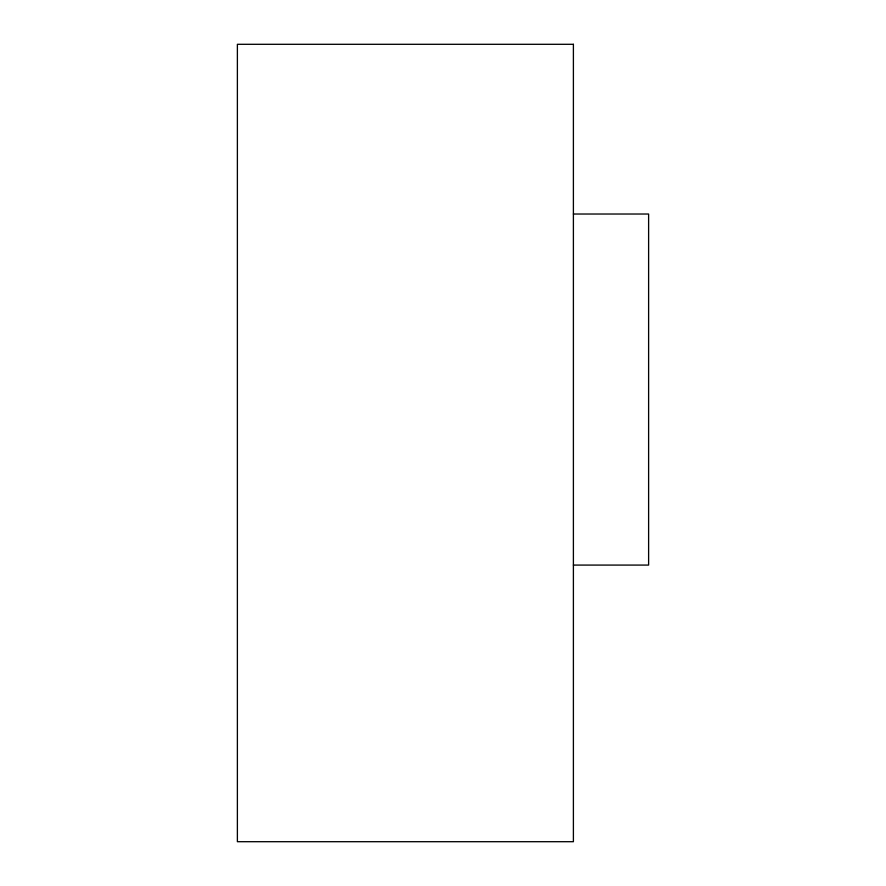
<?xml version="1.0" encoding="UTF-8"?>
<svg xmlns="http://www.w3.org/2000/svg" width="886" height="886" viewBox="0 0 886 886"><rect width="100%" height="100%" fill="white"/><g stroke="black" fill="none" stroke-linecap="round" stroke-linejoin="round"><path stroke-width="1.33" d="M573.397 214.024L648.618 214.024L648.618 565.08L573.397 565.08M573.397 44.3L237.382 44.3L237.382 841.7L573.397 841.7L573.397 44.3"/></g></svg>
